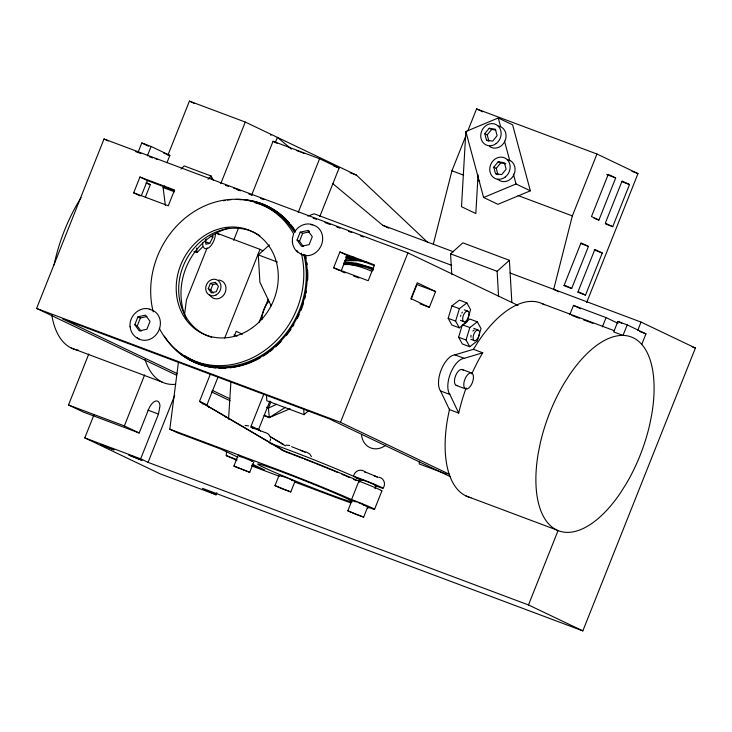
<?xml version="1.0" encoding="UTF-8"?>
<svg xmlns="http://www.w3.org/2000/svg" width="732" height="732" viewBox="0 0 732 732"><rect width="100%" height="100%" fill="white"/><g stroke="black" fill="none" stroke-linecap="round" stroke-linejoin="round"><path stroke-width="1.1" d="M130.113 326.893C128.631 316.169 139.839 305.473 150.444 309.371M292.379 242.237L292.452 238.165L293.486 234.332M465.854 131.504L483.605 197.484L497.934 204.329L530.352 190.805L512.601 124.824L498.272 117.989L465.854 131.504L461.499 206.699L475.827 213.543L478.069 174.802M236.866 460.337L226.261 455.606L226.545 451.049M228.558 419.189L230.937 381.628M270.584 438.916L270.181 440.829M237.927 457.244L220.451 448.899L177.236 432.704L169.815 429.162L178.498 361.672M184.437 315.547L186.459 299.8L207.147 247.819M54.131 264.92L54.882 261.187A103.486 49.822 -69.5 0 1 78.516 201.803L81.069 197.75M449.53 409.097L447.481 419.299A103.486 49.822 -69.5 0 0 470.914 497.687M471.801 373.878A103.486 49.822 -69.5 0 1 482.47 353.199L482.736 352.787L473.421 349.301L454.911 354.855A20.13 9.69 -69.5 0 0 441.222 369.806A20.13 9.69 -69.5 0 0 440.536 390.961L449.43 409.591L458.735 413.086L458.836 412.592A103.486 49.822 -69.5 0 1 466.138 387.923M433.307 244.223L451.946 170.776L465.726 136.17M467.812 130.927L476.578 108.894L596.964 154.022L572.342 215.903L553.703 289.341L558.717 291.739M448.167 318.31L451.937 305.866L459.422 300.138L466.87 302.929L470.575 309.645L466.796 322.089L459.321 327.826L451.873 325.035L448.167 318.31L455.615 321.101L459.321 327.826M455.615 321.101L459.385 308.657L466.87 302.929M464.033 323.498L469.853 319.042L477.301 321.833L481.006 328.549L477.237 341.002L469.752 346.73L462.304 343.939L458.598 337.223L462.057 325.813M469.752 346.73L466.046 340.014L469.825 327.561L477.301 321.833M510.021 272.972L641.04 322.08L695.4 348.02L582.837 630.883L528.477 604.943L148.065 462.368L140.654 458.827L158.469 414.074L159.979 405.931A11.346 5.463 -69.5 0 0 155.504 401.081A11.346 5.463 -69.5 0 0 148.587 409.353L139.172 432.987L83.329 412.061L68.497 404.979L88.792 353.986M176.595 375.232L36.6 308.419L104.026 138.979L407.916 252.879L518.064 305.445M138.037 152.439L141.807 142.969L151.112 146.455L169.861 155.404L166.933 162.779M147.342 155.934L151.112 146.455M133.672 192.818L139.958 177.025L174.555 189.991L168.269 205.784L133.672 192.818L140.16 195.911M141.505 195.298L147.37 180.557L139.958 177.025M145.311 197.256L150.344 184.62L146.254 182.671M167.857 155.303L189.423 101.117L245.275 122.052L356.466 175.122L427.863 242.548M216.846 492.709L216.022 494.795L160.171 473.86L84.802 437.892L93.916 414.998M134.789 324.715L137.927 316.819L145.549 315.135L150.023 321.348L146.876 329.244L139.263 330.928L134.789 324.715L137.232 325.886L141.066 331.212M137.232 325.886L140.379 317.99L146.885 316.544M139.172 432.987L124.349 425.914L144.643 374.912M220.753 183.668L245.275 122.052M208.263 288.664L210.359 283.394L215.437 282.278L218.42 286.422L216.324 291.684L211.246 292.809L208.263 288.664L210.734 289.845L213.122 293.157M210.734 289.845L212.829 284.574L216.892 283.677M233.664 240.288L238.696 227.652M251.689 195.005L273.054 141.294L319.6 158.743L339.099 168.049L319.82 216.489M148.065 462.368L174.692 395.454M275.287 142.694L277.391 137.378L291.428 149.09M381.207 490.779A17.01 0.622 21.7 0 0 362.55 482.516L356.31 479.972A67.737 2.48 21.7 0 0 283.037 450.418L199.516 401.392L210.441 373.933M224.724 338.038L260.025 249.347L216.654 233.096M209.087 407.568L206.927 404.924L218.228 376.532M234.13 336.574L236.226 331.312L242.393 334.259M298.226 212.445L319.6 158.743M258.982 322.473L268.205 299.306M307.815 230.489L312.29 236.701L309.151 244.598L301.529 246.281L297.055 240.069L300.202 232.172L307.815 230.489L309.444 231.266M303.341 246.565L299.507 241.231L302.645 233.334L309.307 231.861M253.903 461.791L249.713 472.323L234.835 466.549L233.92 466.019L238.522 454.435M252.577 427.79L251.14 426.024L263.694 394.475M260.473 430.718L258.552 429.565L269.898 401.054M270.922 401.777L268.406 408.108L269.33 417.588L290.137 408.721M333.618 267.756L339.904 251.964L374.5 264.929L368.214 280.722L333.618 267.756L339.172 270.41M341.03 271.298L347.316 255.495L339.904 251.964M294.978 481.391L290.787 491.922L282.607 488.994L274.985 485.618L279.176 475.086M449.604 474.391L340.49 422.318L407.916 252.879M411.128 299.306L416.993 284.565L435.613 291.546L429.327 307.339L420.022 303.853M367.427 507.002L369.541 507.779A17.01 0.622 21.7 0 0 372.725 508.237A17.01 0.622 21.7 0 0 355.221 500.944L351.57 499.553L358.9 481.116M367.83 506.59L363.639 517.121L355.459 514.193L347.837 510.817L352.028 500.285M359.156 482.388L360.409 479.231L368.589 482.159L376.211 485.526L374.949 488.692M374.564 509.307L381.894 490.879M383.056 488.262C386.057 484.282 384.144 478.261 379.167 477.237M571.674 288.518L588.437 246.4L581.016 242.859L564.253 284.986L571.674 288.518L563.695 285.526M598.913 220.067L615.676 177.949L608.255 174.408L591.493 216.535L598.913 220.067L593.927 218.2M569.798 314.678L573.485 305.39L606.069 317.606L618.073 323.334M585.499 295.115L602.262 252.998L594.851 249.456L578.088 291.583L585.499 295.115L577.521 292.132M612.739 226.673L629.502 184.546L622.09 181.005L605.327 223.132L612.739 226.673L605.757 224.056M586.661 302.563L637.984 173.594L596.964 154.022M602.372 326.893L606.069 317.606M617.899 321.403L613.709 331.935L623.014 335.421L627.205 324.889L617.899 321.403L621.843 323.288M528.477 604.943L557.985 530.782M637.663 330.553L641.04 322.08M641.772 344.369L645.963 333.847L627.205 324.889M205.527 240.727L206.415 238.952M205.39 239.94L205.939 244.232L209.736 243.363L212.856 237.141L212.582 234.99M473.165 349.713L478.591 341.13A103.486 49.822 -69.5 0 1 544.324 304.768M484.749 133.681L489.205 128.246L495.381 129.244L497.119 135.695L492.663 141.13L486.478 140.123L484.749 133.681L487.219 134.862L488.958 141.303M487.219 134.862L491.675 129.418L495.793 130.095M493.761 167.189L498.208 161.745L504.394 162.751L506.132 169.193L501.676 174.637L495.491 173.63L493.761 167.189L496.232 168.369L497.961 174.811M496.232 168.369L500.688 162.925L505.839 163.767M295.38 230.818C299.095 225.383 306.369 222.427 312.71 224.715M165.368 205.454L163.09 187.529L164.645 185.928M181.042 169.11L184.162 165.908L211.155 176.028L213.296 180.045M208.034 179.23L211.155 176.028L211.585 179.386M193.953 251.369L197.073 252.531L202.535 246.931M271.179 305.866L259.897 282.241L258.305 254.901L269.367 244.991M451.763 274.299L450.573 253.848L462.853 242.859L509.399 260.308L511.851 302.444M266.466 395.024L266.805 400.724L304.036 414.678L308.19 410.963M498.574 296.359L497.119 271.298L509.399 260.308M250.545 427.067L264.508 432.292M291.62 446.666L305.336 452.092M364.646 471.719L378.151 477.319M264.161 415.648L269.33 417.588L285.544 407.257M276.559 404.302L268.406 408.108L266.549 407.221M483.605 197.484L516.023 183.97L530.352 190.805M307.888 216.068L314.138 213.799L451.653 265.332M458.735 413.086L449.851 394.447A20.13 9.69 -69.5 0 1 450.528 373.293A20.13 9.69 -69.5 0 1 464.216 358.341L482.736 352.787M345.971 257.527L352.156 256.639M344.69 260.473L351.323 259.823L360.666 260.263M245.046 425.502L248.596 425.896M286.12 445.102L289.671 445.495M345.541 260.885L357.408 260.647L366.814 262.212M343.93 264.051C353.949 263.181 364.097 265.121 373.338 269.028M346.437 258.826L354.206 258.899L360.602 259.86M343.83 262.797L353.858 263.502L365.68 266.265M347.49 258.158L354.407 258.231M344.754 262.148L356.722 263.209L373.549 268.305M343.948 264.609C354.023 264.023 364.225 265.908 373.366 270.181M376.211 485.526L375.013 485.215M233.92 466.019L249.713 472.323M293.376 480.823L291.903 479.963M274.985 485.618L290.787 491.922M347.837 510.817L363.639 517.121M251.588 461.004L252.586 461.261L239.428 456.009L241.185 456.914M364.271 471.298C359.906 468.48 354.123 471.353 353.565 476.495A15.875 0.586 21.7 0 1 376.138 484.959A15.875 0.586 21.7 0 1 375.223 485.682M291.565 480.229L292.663 480.604M356.658 501.896L353.556 500.981M363.191 504.979L366.512 506.059L358.25 502.5M632 171.352L637.984 173.594M606.7 174.582L615.676 177.949M621.523 181.554L629.502 184.546M451.946 170.776L463.667 175.168M477.52 180.365L479.652 181.161M518.009 195.535L572.342 215.903M580.458 243.408L588.437 246.4M594.283 250.005L602.262 252.998M333.81 166.063L339.099 168.049M350.143 172.752L356.466 175.122M332.648 183.503L382.635 225.227L453.547 251.808M450.573 253.848L497.119 271.298M692.197 346.822L695.4 348.02M163.657 153.08L169.861 155.404M639.75 331.514L645.963 333.847M542.476 303.78L614.404 330.745M135.411 151.506L140.764 153.51M149.337 156.721L152.549 157.929M225.365 185.223L228.576 186.422M237.15 189.634L240.361 190.842M248.926 194.053L252.137 195.252M260.711 198.464L263.923 199.671M313.186 218.136L316.398 219.335M324.962 222.546L330.315 224.559M336.738 226.966L339.959 228.164M348.524 231.376L351.735 232.584M360.3 235.796L363.511 236.994M571.893 315.465L579.25 318.228M583.459 319.802L592.911 323.343M147.37 180.557L174.628 190.778M347.316 255.495L374.574 265.716M163.09 187.529L174.509 191.811M146.199 183.073L150.344 184.62M464.363 309.846L467.519 311.027M451.937 305.866L459.385 308.657M342.073 271.691L345.22 272.862M353.611 276.01L358.854 277.977M460.419 320.378L463.585 321.568M473.741 328.357L477.95 329.94M462.377 324.77L469.825 327.561M210.066 236.088L212.856 237.141M258.305 254.901L277.446 262.074M470.859 339.291L474.684 340.719M205.088 241.615L209.736 243.363M458.598 337.223L466.046 340.014M454.911 354.855L464.216 358.341M462.45 369.578L471.756 373.073A8.51 4.099 -69.5 0 1 470.246 386.45A8.51 4.099 -69.5 0 1 463.832 383.385A8.51 4.099 -69.5 0 1 471.756 373.073M456.164 385.38L465.47 388.866M440.536 390.961L449.851 394.447M233.892 334.972L237.058 336.162M36.6 308.419L340.49 422.318M446.795 474.263L419.299 463.96L419.162 461.682M71.343 348.057L162.101 382.067M465.991 495.967L556.75 529.986A103.486 49.822 -69.5 0 0 620.635 492.636L626.061 484.053A103.486 49.822 -69.5 0 0 649.696 424.67L651.736 414.468A103.486 49.822 -69.5 0 0 633.226 337.8A103.486 49.822 -69.5 0 0 569.35 375.141L563.914 383.724A103.486 49.822 -69.5 0 0 540.28 443.116L538.24 453.309A103.486 49.822 -69.5 0 0 556.75 529.986M374.162 475.827L377.154 476.944M300.321 450.253L305.308 452.12M281.829 450.171L285.023 451.37L201.492 402.335L202.929 404.091M147.928 410.121L158.469 414.074M169.815 429.162L275.708 468.846A67.737 2.48 21.7 0 1 348.981 498.401L351.57 499.553M226.261 455.606L236.921 459.605M251.854 465.204L264.655 469.999L252.32 464.106M251.753 465.918L279.423 476.294M294.31 481.876L334.744 497.028A67.737 2.48 21.7 0 0 350.472 502.774M68.497 404.979L124.349 425.914M84.802 437.892L140.654 458.827M582.837 630.883L202.435 488.308L216.022 494.795M287.31 478.051L280.493 475.617L281.262 476.056M370.438 267.885L373.238 269.056M289.012 478.737L290.577 479.396M364.472 471.866L366.384 472.68M251.506 427.47L254.379 428.687M354.206 501.31L355.249 501.777M265.24 432.438L267.802 433.655L269.824 435.787M306.315 452.037L309.654 453.877L311.411 456.585M476.578 108.894L482.69 111.813M489.205 128.246L491.675 129.418M486.478 140.123L488.134 140.91M498.208 161.745L500.688 162.925M495.491 173.63L497.138 174.417M189.423 101.117L194.575 103.569M273.054 141.294L277.163 143.262M573.485 305.39L580.494 308.739M382.635 225.227L388.793 228.164M141.807 142.969L148.715 146.263M435.613 291.546L417.24 282.772L410.954 298.574L429.327 307.339M300.202 232.172L302.645 233.334M104.026 138.979L108.144 140.947M297.055 240.069L299.507 241.231M260.025 249.347L262.989 250.765M216.443 233.325L219.408 234.734M210.359 283.394L212.829 284.574M137.927 316.819L140.379 317.99M450.619 476.779L329.29 418.878L62.632 318.932L177.144 373.585M212.216 390.33L229.757 398.702M264.334 415.2L269.33 417.588M211.594 391.94L230.123 400.779M199.516 401.392L206.927 404.924M251.14 426.024L258.552 429.565M224.559 416.398L226.536 417.35M270.062 436.702L283.595 444.58L270.108 436.492M270.428 134.889L271.032 135.2M361.324 479.762L360.409 479.231M139.007 338.953C133.965 337.004 130.598 332.017 130.076 326.71M281.619 443.629L285.517 445.898M256.575 428.623L260.427 430.928M297.622 252.147C294.529 249.676 292.846 245.925 292.343 242.063M498.272 117.989L500.642 126.782M504.485 141.075L509.811 160.875M513.361 174.07L516.023 183.97M196.496 248.047L197.073 252.531M303.707 408.978L304.036 414.678M367.217 507.111A67.737 2.48 21.7 0 1 367.546 508.072M352.183 501.877A51.039 1.867 21.7 0 1 282.204 475.553A51.039 1.867 21.7 0 1 274.765 469.294L278.727 470.74A51.039 1.867 21.7 0 1 351.936 501.146M218.722 280.027A9.644 8.445 -64.5 0 1 224.276 294.273A9.644 8.445 -64.5 0 1 209.508 294.392M285.526 451.809A57.553 2.114 21.7 0 1 291.519 454.06M292.553 454.453A57.553 2.114 21.7 0 1 303.304 458.598M304.219 458.955A57.553 2.114 21.7 0 1 314.458 462.999M315.391 463.365A57.553 2.114 21.7 0 1 325.53 467.464M326.435 467.83A57.553 2.114 21.7 0 1 338.028 472.634M341.871 474.254A57.553 2.114 21.7 0 1 344.626 475.434M345.513 475.818A57.553 2.114 21.7 0 1 349.731 477.648M353.547 479.341A57.553 2.114 21.7 0 1 356.118 480.503M296.808 150.609A13.322 0.485 21.7 0 1 300.614 152.036M301.648 152.439A13.322 0.485 21.7 0 1 304.064 153.381M149.319 309.389A15.875 13.908 -64.5 0 1 158.945 330.159A15.875 13.908 -64.5 0 1 137.067 337.781M310.67 224.651A15.875 13.908 -64.5 0 1 320.534 246.922A15.875 13.908 -64.5 0 1 296.78 250.481M360.483 479.799A15.875 0.586 21.7 0 1 355.926 477.804M457.226 385.563A8.51 4.099 -69.5 0 1 455.597 375.708A8.51 4.099 -69.5 0 1 463.301 370.31M262.083 319.362A14.173 6.826 -69.5 0 1 268.79 301.419M78.342 350.171A103.486 49.822 -69.5 0 1 51.798 315.099M155.211 158.542A103.486 49.822 -69.5 0 1 157.133 159.356M175.634 384.318A103.486 49.822 -69.5 0 1 144.982 359.421M233.654 188.161A103.486 49.822 -69.5 0 1 238.577 189.89M507.395 159.576A11.346 9.928 -64.5 0 1 513.8 174.948A11.346 9.928 -64.5 0 1 497.769 179.249M498.382 126.069A11.346 9.928 -64.5 0 1 504.988 140.992A11.346 9.928 -64.5 0 1 489.415 146.309M269.934 443.272A56.712 2.077 21.7 0 1 319.143 461.855A56.712 2.077 21.7 0 1 362.477 480.457M345.614 256.905A86.477 55.788 48.2 0 1 354.187 257.353M344.141 263.987A85.058 54.873 48.2 0 1 371.792 271.343M460.593 316.297A4.538 2.187 -69.5 0 1 460.858 315.181M461.81 313.049A4.538 2.187 -69.5 0 1 462.432 312.189M471.024 337.196A4.538 2.187 -69.5 0 1 471.024 335.21M472.872 331.093A4.538 2.187 -69.5 0 1 474.208 330.068M215.51 233.892A11.346 5.463 -69.5 0 1 208.739 247.791A11.346 5.463 -69.5 0 1 202.572 242.96M153.208 311.85A85.058 74.49 -64.5 0 1 198.244 209.132A85.058 74.49 -64.5 0 1 293.706 233.956M301.282 253.107A85.058 74.49 -64.5 0 1 254.855 356.575A85.058 74.49 -64.5 0 1 159.338 328.302M254.763 202.645A85.058 74.49 -64.5 0 1 294.639 232.529M303.753 254.288A85.058 74.49 -64.5 0 1 272.816 347.233A85.058 74.49 -64.5 0 1 184.455 355.468M208.766 336.308A56.712 49.657 -64.5 0 1 185.617 260.802A56.712 49.657 -64.5 0 1 259.887 235.777M211.731 337.306A56.712 49.657 -64.5 0 1 209.736 336.665M186.569 319.225A62.376 54.626 -64.5 0 1 229.546 227.908M236.061 199.36A86.193 75.478 -64.5 0 1 295.6 231.998M304.933 254.709A86.193 75.478 -64.5 0 1 260.519 357.179A86.193 75.478 -64.5 0 1 164.371 336.171M223.516 200.751A86.193 75.478 -64.5 0 1 225.511 200.385M227.506 200.074A86.193 75.478 -64.5 0 1 231.504 199.616M246.657 200.092A86.193 75.478 -64.5 0 1 289.415 223.068M290.705 224.623A86.193 75.478 -64.5 0 1 295.453 231.211M305.482 255.166A86.193 75.478 -64.5 0 1 306.159 258.305M306.882 262.541A86.193 75.478 -64.5 0 1 307.166 264.682M307.65 270.09A86.193 75.478 -64.5 0 1 307.669 279.963M306.433 290.988A86.193 75.478 -64.5 0 1 306.031 293.184M305.573 295.38A86.193 75.478 -64.5 0 1 304.787 298.647M303.57 302.975A86.193 75.478 -64.5 0 1 300.953 310.405M299.187 314.559A86.193 75.478 -64.5 0 1 297.238 318.63M293.962 324.55A86.193 75.478 -64.5 0 1 292.782 326.463M290.933 329.29A86.193 75.478 -64.5 0 1 286.267 335.604M281.125 341.478A86.193 75.478 -64.5 0 1 275.552 346.867M273.045 349.027A86.193 75.478 -64.5 0 1 269.596 351.735M268.726 352.385A86.193 75.478 -64.5 0 1 263.319 356.036M260.537 357.692A86.193 75.478 -64.5 0 1 253.876 361.114M252.906 361.544A86.193 75.478 -64.5 0 1 246.025 364.225M245.028 364.554A86.193 75.478 -64.5 0 1 238.001 366.458M236.994 366.677A86.193 75.478 -64.5 0 1 229.885 367.793M225.831 368.114A86.193 75.478 -64.5 0 1 218.758 368.114M215.757 367.903A86.193 75.478 -64.5 0 1 176.366 350.289M238.641 199.58A86.193 75.478 -64.5 0 1 241.661 199.671M385.718 445.202A17.577 15.39 -64.5 0 1 361.59 435.119M101.062 444.644L113.945 449.851L101.062 444.644M128.988 455.112L141.871 460.318L128.988 455.112M216.059 294.978A8.51 7.448 -64.5 0 0 218.182 280.585A8.51 7.448 -64.5 0 0 205.784 287.054A8.51 7.448 -64.5 0 0 216.059 294.978M505.172 177.089A11.346 9.928 -64.5 0 0 504.934 158.002A11.346 9.928 -64.5 0 0 489.735 169.476A11.346 9.928 -64.5 0 0 505.172 177.089M496.159 143.582A11.346 9.928 -64.5 0 0 495.921 124.495A11.346 9.928 -64.5 0 0 480.723 135.978A11.346 9.928 -64.5 0 0 496.159 143.582M466.705 320.406A5.673 2.727 -69.5 0 0 468.187 311.274A5.673 2.727 -69.5 0 0 462.761 317.578A5.673 2.727 -69.5 0 0 466.705 320.406M477.145 339.319A5.673 2.727 -69.5 0 0 478.627 330.187A5.673 2.727 -69.5 0 0 473.192 336.482A5.673 2.727 -69.5 0 0 477.145 339.319M252.586 327.543A56.712 49.657 -64.5 0 0 252.952 231.934A56.712 49.657 -64.5 0 0 176.202 287.96A56.712 49.657 -64.5 0 0 252.586 327.543"/></g></svg>
